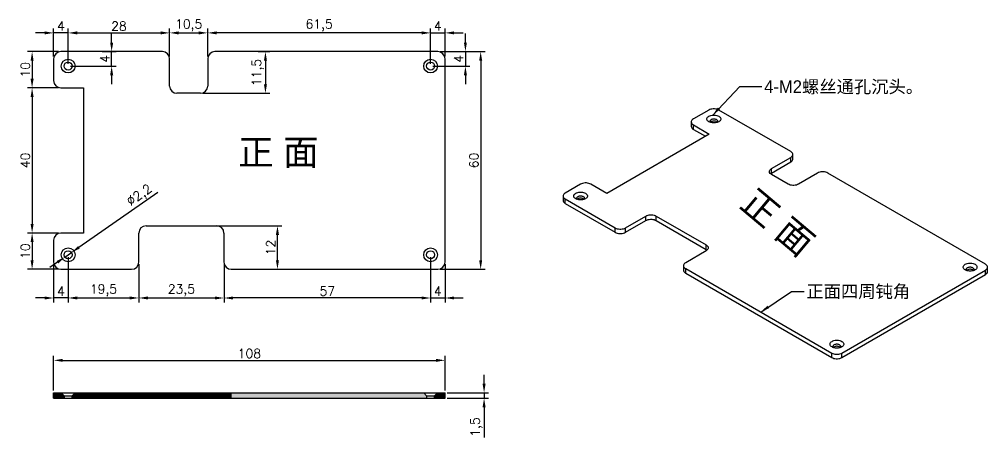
# Model space of a CAD drawing. Header units: millimetres. Extents: x 1426 to 4436, y -331 to 92.
# Drawn here: x 3106.7 to 3373.9, y -32.6 to 82.7 of the extents above; entities that cross this region are included whole.
import ezdxf

# ---------------------------------------------------------------- set-up
doc = ezdxf.new("R2010")
doc.units = ezdxf.units.MM
doc.styles.add('ST', font='PMingLiU.ttf')
doc.styles.get("Standard").update_dxf_attribs({"font": 'txt', "bigfont": 'gbcbig.shx'})
doc.dimstyles.new('ISO-25', dxfattribs={"dimtxt": 2.5, "dimasz": 2.5, "dimexe": 1.25, "dimexo": 0.625, "dimtad": 1, "dimtxsty": 'Standard', "dimcen": 2.5, "dimadec": 0, "dimazin": 0, "dimtfac": 1, "dimtmove": 0, "dimatfit": 3, "dimfxl": 0, "dimarcsym": 0})
pattern_1 = [(45, (3154.5789, 96.94149), (-0.1767767, 0.1767767), []), (45, (3154.75516, 96.94149), (-0.1767767, 0.1767767), [0.25, -0.125])]

# ---------------------------------------------------------------- blocks, each defined once
blk = doc.blocks.new('*D110')
at = {"color": 0, "lineweight": -2}
for p, q in [((3222.81, 73.81), (3235.26, 73.81)), ((3234.01, 71.31), (3234.01, 16.31)), ((3222.81, 13.81), (3235.26, 13.81))]:
    blk.add_line(p, q, dxfattribs=at)
at = {"color": 0}
for points in [[(3233.6, 71.31), (3234.43, 71.31), (3234.01, 73.81)], [(3233.6, 16.31), (3234.43, 16.31), (3234.01, 13.81)]]:
    blk.add_solid(points, dxfattribs=at)
at = {"layer": 'Defpoints', "color": 0}
for p in [(3222.19, 73.81), (3222.19, 13.81), (3234.01, 13.81)]:
    blk.add_point(p, dxfattribs=at)
at = {"color": 0, "insert": (3232.14, 43.81), "char_height": 2.5, "attachment_point": 5, "rotation": 90}
blk.add_mtext('60', dxfattribs=at)
blk = doc.blocks.new('*D111')
at = {"color": 0, "lineweight": -2}
for p, q in [((3116.19, -19.6), (3116.19, -10.02)), ((3224.19, -19.6), (3224.19, -10.02)), ((3118.69, -11.27), (3221.69, -11.27))]:
    blk.add_line(p, q, dxfattribs=at)
at = {"color": 0}
for points in [[(3118.69, -10.85), (3118.69, -11.69), (3116.19, -11.27)], [(3221.69, -10.85), (3221.69, -11.69), (3224.19, -11.27)]]:
    blk.add_solid(points, dxfattribs=at)
at = {"layer": 'Defpoints', "color": 0}
for p in [(3224.19, -11.27), (3116.19, -20.23), (3224.19, -20.23)]:
    blk.add_point(p, dxfattribs=at)
at = {"color": 0, "insert": (3170.19, -9.39), "char_height": 2.5, "attachment_point": 5}
blk.add_mtext('108', dxfattribs=at)
blk = doc.blocks.new('*D112')
at = {"color": 0, "lineweight": -2}
for p, q in [((3234.95, -17.73), (3234.95, -15.23)), ((3224.81, -20.23), (3236.2, -20.23)), ((3234.95, -20.23), (3234.95, -21.73)), ((3224.81, -21.73), (3236.2, -21.73)), ((3234.95, -24.23), (3234.95, -32.56))]:
    blk.add_line(p, q, dxfattribs=at)
at = {"color": 0}
for points in [[(3234.53, -17.73), (3235.37, -17.73), (3234.95, -20.23)], [(3234.53, -24.23), (3235.37, -24.23), (3234.95, -21.73)]]:
    blk.add_solid(points, dxfattribs=at)
at = {"layer": 'Defpoints', "color": 0}
for p in [(3224.19, -20.23), (3224.19, -21.73), (3234.95, -21.73)]:
    blk.add_point(p, dxfattribs=at)
at = {"color": 0, "insert": (3232.87, -29.65), "char_height": 2.5, "attachment_point": 5, "rotation": 90}
blk.add_mtext('1,5', dxfattribs=at)
blk = doc.blocks.new('*D113')
at = {"color": 0, "lineweight": -2}
for p, q in [((3117.56, 23.81), (3108.99, 23.81)), ((3110.24, 21.31), (3110.24, 16.31)), ((3117.56, 13.81), (3108.99, 13.81))]:
    blk.add_line(p, q, dxfattribs=at)
at = {"color": 0}
for points in [[(3109.83, 21.31), (3110.66, 21.31), (3110.24, 23.81)], [(3109.83, 16.31), (3110.66, 16.31), (3110.24, 13.81)]]:
    blk.add_solid(points, dxfattribs=at)
at = {"layer": 'Defpoints', "color": 0}
for p in [(3118.19, 23.81), (3110.24, 13.81), (3118.19, 13.81)]:
    blk.add_point(p, dxfattribs=at)
at = {"color": 0, "insert": (3108.37, 18.81), "char_height": 2.5, "attachment_point": 5, "rotation": 90}
blk.add_mtext('10', dxfattribs=at)
blk = doc.blocks.new('*D114')
at = {"color": 0, "lineweight": -2}
for p, q in [((3117.56, 63.81), (3108.99, 63.81)), ((3110.24, 61.31), (3110.24, 26.31)), ((3117.56, 23.81), (3108.99, 23.81))]:
    blk.add_line(p, q, dxfattribs=at)
at = {"color": 0}
for points in [[(3109.83, 61.31), (3110.66, 61.31), (3110.24, 63.81)], [(3109.83, 26.31), (3110.66, 26.31), (3110.24, 23.81)]]:
    blk.add_solid(points, dxfattribs=at)
at = {"layer": 'Defpoints', "color": 0}
for p in [(3118.19, 63.81), (3110.24, 23.81), (3118.19, 23.81)]:
    blk.add_point(p, dxfattribs=at)
at = {"color": 0, "insert": (3108.37, 43.81), "char_height": 2.5, "attachment_point": 5, "rotation": 90}
blk.add_mtext('40', dxfattribs=at)
blk = doc.blocks.new('*D115')
at = {"color": 0, "lineweight": -2}
for p, q in [((3117.56, 73.81), (3108.99, 73.81)), ((3110.24, 71.31), (3110.24, 66.31)), ((3117.56, 63.81), (3108.99, 63.81))]:
    blk.add_line(p, q, dxfattribs=at)
at = {"color": 0}
for points in [[(3109.83, 71.31), (3110.66, 71.31), (3110.24, 73.81)], [(3109.83, 66.31), (3110.66, 66.31), (3110.24, 63.81)]]:
    blk.add_solid(points, dxfattribs=at)
at = {"layer": 'Defpoints', "color": 0}
for p in [(3118.19, 73.81), (3110.24, 63.81), (3118.19, 63.81)]:
    blk.add_point(p, dxfattribs=at)
at = {"color": 0, "insert": (3108.37, 68.81), "char_height": 2.5, "attachment_point": 5, "rotation": 90}
blk.add_mtext('10', dxfattribs=at)
blk = doc.blocks.new('*D116')
at = {"color": 0, "lineweight": -2}
for p, q in [((3132.19, 76.31), (3132.19, 78.81)), ((3129.59, 73.81), (3133.44, 73.81)), ((3132.19, 69.81), (3132.19, 73.81)), ((3120.81, 69.81), (3133.44, 69.81)), ((3132.19, 67.31), (3132.19, 64.81))]:
    blk.add_line(p, q, dxfattribs=at)
at = {"color": 0}
for points in [[(3131.77, 76.31), (3132.61, 76.31), (3132.19, 73.81)], [(3131.77, 67.31), (3132.61, 67.31), (3132.19, 69.81)]]:
    blk.add_solid(points, dxfattribs=at)
at = {"layer": 'Defpoints', "color": 0}
for p in [(3128.96, 73.81), (3132.19, 73.81), (3120.19, 69.81)]:
    blk.add_point(p, dxfattribs=at)
at = {"color": 0, "insert": (3130.31, 71.81), "char_height": 2.5, "attachment_point": 5, "rotation": 90}
blk.add_mtext('4', dxfattribs=at)
blk = doc.blocks.new('*D117')
at = {"color": 0, "lineweight": -2}
for p, q in [((3229.8, 76.31), (3229.8, 78.81)), ((3222.81, 73.81), (3231.05, 73.81)), ((3229.8, 73.81), (3229.8, 69.81)), ((3220.81, 69.81), (3231.05, 69.81)), ((3229.8, 67.31), (3229.8, 64.81))]:
    blk.add_line(p, q, dxfattribs=at)
at = {"color": 0}
for points in [[(3229.38, 76.31), (3230.22, 76.31), (3229.8, 73.81)], [(3229.38, 67.31), (3230.22, 67.31), (3229.8, 69.81)]]:
    blk.add_solid(points, dxfattribs=at)
at = {"layer": 'Defpoints', "color": 0}
for p in [(3222.19, 73.81), (3220.19, 69.81), (3229.8, 69.81)]:
    blk.add_point(p, dxfattribs=at)
at = {"color": 0, "insert": (3227.92, 71.81), "char_height": 2.5, "attachment_point": 5, "rotation": 90}
blk.add_mtext('4', dxfattribs=at)
blk = doc.blocks.new('*D118')
at = {"color": 0, "lineweight": -2}
for p, q in [((3120.19, 17.19), (3120.19, 4.66)), ((3116.19, 15.19), (3116.19, 4.66)), ((3113.69, 5.91), (3111.19, 5.91)), ((3120.19, 5.91), (3116.19, 5.91)), ((3122.69, 5.91), (3125.19, 5.91))]:
    blk.add_line(p, q, dxfattribs=at)
at = {"color": 0}
for points in [[(3113.69, 6.33), (3113.69, 5.5), (3116.19, 5.91)], [(3122.69, 6.33), (3122.69, 5.5), (3120.19, 5.91)]]:
    blk.add_solid(points, dxfattribs=at)
at = {"layer": 'Defpoints', "color": 0}
for p in [(3120.19, 17.81), (3116.19, 15.81), (3116.19, 5.91)]:
    blk.add_point(p, dxfattribs=at)
at = {"color": 0, "insert": (3118.19, 7.79), "char_height": 2.5, "attachment_point": 5}
blk.add_mtext('4', dxfattribs=at)
blk = doc.blocks.new('*D119')
at = {"color": 0, "lineweight": -2}
for p, q in [((3120.19, 17.19), (3120.19, 4.66)), ((3139.69, 15.19), (3139.69, 4.66)), ((3122.69, 5.91), (3137.19, 5.91))]:
    blk.add_line(p, q, dxfattribs=at)
at = {"color": 0}
for points in [[(3122.69, 6.33), (3122.69, 5.5), (3120.19, 5.91)], [(3137.19, 6.33), (3137.19, 5.5), (3139.69, 5.91)]]:
    blk.add_solid(points, dxfattribs=at)
at = {"layer": 'Defpoints', "color": 0}
for p in [(3120.19, 17.81), (3139.69, 15.81), (3139.69, 5.91)]:
    blk.add_point(p, dxfattribs=at)
at = {"color": 0, "insert": (3129.94, 8), "char_height": 2.5, "attachment_point": 5}
blk.add_mtext('19,5', dxfattribs=at)
blk = doc.blocks.new('*D120')
at = {"color": 0, "lineweight": -2}
for p, q in [((3139.69, 15.19), (3139.69, 4.66)), ((3163.19, 15.19), (3163.19, 4.66)), ((3142.19, 5.91), (3160.69, 5.91))]:
    blk.add_line(p, q, dxfattribs=at)
at = {"color": 0}
for points in [[(3142.19, 6.33), (3142.19, 5.5), (3139.69, 5.91)], [(3160.69, 6.33), (3160.69, 5.5), (3163.19, 5.91)]]:
    blk.add_solid(points, dxfattribs=at)
at = {"layer": 'Defpoints', "color": 0}
for p in [(3139.69, 15.81), (3163.19, 15.81), (3163.19, 5.91)]:
    blk.add_point(p, dxfattribs=at)
at = {"color": 0, "insert": (3151.44, 8), "char_height": 2.5, "attachment_point": 5}
blk.add_mtext('23,5', dxfattribs=at)
blk = doc.blocks.new('*D121')
at = {"color": 0, "lineweight": -2}
for p, q in [((3220.19, 17.19), (3220.19, 4.66)), ((3163.19, 15.19), (3163.19, 4.66)), ((3217.69, 5.91), (3165.69, 5.91))]:
    blk.add_line(p, q, dxfattribs=at)
at = {"color": 0}
for points in [[(3165.69, 6.33), (3165.69, 5.5), (3163.19, 5.91)], [(3217.69, 6.33), (3217.69, 5.5), (3220.19, 5.91)]]:
    blk.add_solid(points, dxfattribs=at)
at = {"layer": 'Defpoints', "color": 0}
for p in [(3220.19, 17.81), (3163.19, 15.81), (3163.19, 5.91)]:
    blk.add_point(p, dxfattribs=at)
at = {"color": 0, "insert": (3191.69, 7.79), "char_height": 2.5, "attachment_point": 5}
blk.add_mtext('57', dxfattribs=at)
blk = doc.blocks.new('*D122')
at = {"color": 0, "lineweight": -2}
for p, q in [((3220.19, 17.19), (3220.19, 4.66)), ((3224.19, 15.19), (3224.19, 4.66)), ((3217.69, 5.91), (3215.19, 5.91)), ((3220.19, 5.91), (3224.19, 5.91)), ((3226.69, 5.91), (3229.19, 5.91))]:
    blk.add_line(p, q, dxfattribs=at)
at = {"color": 0}
for points in [[(3217.69, 6.33), (3217.69, 5.5), (3220.19, 5.91)], [(3226.69, 6.33), (3226.69, 5.5), (3224.19, 5.91)]]:
    blk.add_solid(points, dxfattribs=at)
at = {"layer": 'Defpoints', "color": 0}
for p in [(3220.19, 17.81), (3224.19, 15.81), (3224.19, 5.91)]:
    blk.add_point(p, dxfattribs=at)
at = {"color": 0, "insert": (3222.19, 7.79), "char_height": 2.5, "attachment_point": 5}
blk.add_mtext('4', dxfattribs=at)
blk = doc.blocks.new('*D123')
at = {"color": 0, "lineweight": -2}
for p, q in [((3158.96, 25.81), (3179.19, 25.81)), ((3177.94, 16.31), (3177.94, 23.31)), ((3173.66, 13.81), (3179.19, 13.81))]:
    blk.add_line(p, q, dxfattribs=at)
at = {"color": 0}
for points in [[(3177.52, 23.31), (3178.36, 23.31), (3177.94, 25.81)], [(3177.52, 16.31), (3178.36, 16.31), (3177.94, 13.81)]]:
    blk.add_solid(points, dxfattribs=at)
at = {"layer": 'Defpoints', "color": 0}
for p in [(3158.34, 25.81), (3177.94, 25.81), (3173.04, 13.81)]:
    blk.add_point(p, dxfattribs=at)
at = {"color": 0, "insert": (3176.07, 19.81), "char_height": 2.5, "attachment_point": 5, "rotation": 90}
blk.add_mtext('12', dxfattribs=at)
blk = doc.blocks.new('*D124')
at = {"color": 0, "lineweight": -2}
for p, q in [((3116.19, 72.44), (3116.19, 80.21)), ((3120.19, 70.44), (3120.19, 80.21)), ((3113.69, 78.96), (3111.19, 78.96)), ((3120.19, 78.96), (3116.19, 78.96)), ((3122.69, 78.96), (3125.19, 78.96))]:
    blk.add_line(p, q, dxfattribs=at)
at = {"color": 0}
for points in [[(3113.69, 79.38), (3113.69, 78.54), (3116.19, 78.96)], [(3122.69, 79.38), (3122.69, 78.54), (3120.19, 78.96)]]:
    blk.add_solid(points, dxfattribs=at)
at = {"layer": 'Defpoints', "color": 0}
for p in [(3116.19, 78.96), (3116.19, 71.81), (3120.19, 69.81)]:
    blk.add_point(p, dxfattribs=at)
at = {"color": 0, "insert": (3118.19, 80.83), "char_height": 2.5, "attachment_point": 5}
blk.add_mtext('4', dxfattribs=at)
blk = doc.blocks.new('*D125')
at = {"color": 0, "lineweight": -2}
for p, q in [((3120.19, 70.44), (3120.19, 80.21)), ((3148.19, 72.44), (3148.19, 80.21)), ((3122.69, 78.96), (3145.69, 78.96))]:
    blk.add_line(p, q, dxfattribs=at)
at = {"color": 0}
for points in [[(3122.69, 79.38), (3122.69, 78.54), (3120.19, 78.96)], [(3145.69, 79.38), (3145.69, 78.54), (3148.19, 78.96)]]:
    blk.add_solid(points, dxfattribs=at)
at = {"layer": 'Defpoints', "color": 0}
for p in [(3148.19, 78.96), (3120.19, 69.81), (3148.19, 71.81)]:
    blk.add_point(p, dxfattribs=at)
at = {"color": 0, "insert": (3134.19, 80.83), "char_height": 2.5, "attachment_point": 5}
blk.add_mtext('28', dxfattribs=at)
blk = doc.blocks.new('*D126')
at = {"color": 0, "lineweight": -2}
for p, q in [((3148.19, 72.44), (3148.19, 80.21)), ((3158.69, 72.44), (3158.69, 80.21)), ((3150.69, 78.96), (3156.19, 78.96))]:
    blk.add_line(p, q, dxfattribs=at)
at = {"color": 0}
for points in [[(3150.69, 79.38), (3150.69, 78.54), (3148.19, 78.96)], [(3156.19, 79.38), (3156.19, 78.54), (3158.69, 78.96)]]:
    blk.add_solid(points, dxfattribs=at)
at = {"layer": 'Defpoints', "color": 0}
for p in [(3158.69, 78.96), (3148.19, 71.81), (3158.69, 71.81)]:
    blk.add_point(p, dxfattribs=at)
at = {"color": 0, "insert": (3153.44, 81.04), "char_height": 2.5, "attachment_point": 5}
blk.add_mtext('10,5', dxfattribs=at)
blk = doc.blocks.new('*D127')
at = {"color": 0, "lineweight": -2}
for p, q in [((3158.69, 72.44), (3158.69, 80.21)), ((3220.19, 70.44), (3220.19, 80.21)), ((3217.69, 78.96), (3161.19, 78.96))]:
    blk.add_line(p, q, dxfattribs=at)
at = {"color": 0}
for points in [[(3161.19, 79.38), (3161.19, 78.54), (3158.69, 78.96)], [(3217.69, 79.38), (3217.69, 78.54), (3220.19, 78.96)]]:
    blk.add_solid(points, dxfattribs=at)
at = {"layer": 'Defpoints', "color": 0}
for p in [(3158.69, 78.96), (3158.69, 71.81), (3220.19, 69.81)]:
    blk.add_point(p, dxfattribs=at)
at = {"color": 0, "insert": (3189.44, 81.04), "char_height": 2.5, "attachment_point": 5}
blk.add_mtext('61,5', dxfattribs=at)
blk = doc.blocks.new('*D128')
at = {"color": 0, "lineweight": -2}
for p, q in [((3220.19, 70.44), (3220.19, 80.21)), ((3224.19, 72.44), (3224.19, 80.21)), ((3217.69, 78.96), (3215.19, 78.96)), ((3220.19, 78.96), (3224.19, 78.96)), ((3226.69, 78.96), (3229.19, 78.96))]:
    blk.add_line(p, q, dxfattribs=at)
at = {"color": 0}
for points in [[(3217.69, 79.38), (3217.69, 78.54), (3220.19, 78.96)], [(3226.69, 79.38), (3226.69, 78.54), (3224.19, 78.96)]]:
    blk.add_solid(points, dxfattribs=at)
at = {"layer": 'Defpoints', "color": 0}
for p in [(3224.19, 78.96), (3220.19, 69.81), (3224.19, 71.81)]:
    blk.add_point(p, dxfattribs=at)
at = {"color": 0, "insert": (3222.19, 80.83), "char_height": 2.5, "attachment_point": 5}
blk.add_mtext('4', dxfattribs=at)
blk = doc.blocks.new('*D129')
at = {"color": 0, "lineweight": -2}
for p, q in [((3172.64, 73.81), (3175.87, 73.81)), ((3174.62, 71.31), (3174.62, 64.81)), ((3157.31, 62.31), (3175.87, 62.31))]:
    blk.add_line(p, q, dxfattribs=at)
at = {"color": 0}
for points in [[(3174.21, 71.31), (3175.04, 71.31), (3174.62, 73.81)], [(3174.21, 64.81), (3175.04, 64.81), (3174.62, 62.31)]]:
    blk.add_solid(points, dxfattribs=at)
at = {"layer": 'Defpoints', "color": 0}
for p in [(3172.02, 73.81), (3156.69, 62.31), (3174.62, 62.31)]:
    blk.add_point(p, dxfattribs=at)
at = {"color": 0, "insert": (3172.54, 68.06), "char_height": 2.5, "attachment_point": 5, "rotation": 90}
blk.add_mtext('11,5', dxfattribs=at)
blk = doc.blocks.new('*D130')
at = {"color": 0, "lineweight": -2}
for p, q in [((3144.93, 34.96), (3123.15, 19.86)), ((3119.28, 17.18), (3121.09, 18.44)), ((3117.23, 15.76), (3115.17, 14.33))]:
    blk.add_line(p, q, dxfattribs=at)
at = {"color": 0}
for points in [[(3122.91, 20.2), (3123.38, 19.52), (3121.09, 18.44)], [(3116.99, 16.1), (3117.47, 15.42), (3119.28, 17.18)]]:
    blk.add_solid(points, dxfattribs=at)
at = {"layer": 'Defpoints', "color": 0}
for p in [(3119.28, 17.18), (3121.09, 18.44)]:
    blk.add_point(p, dxfattribs=at)
at = {"color": 0, "insert": (3139.97, 34.07), "char_height": 2.5, "attachment_point": 5, "rotation": 34.7393}
blk.add_mtext('∅2,2', dxfattribs=at)

msp = doc.modelspace()

# ---------------------------------------------------------------- hatches: boundary and pattern name
h = msp.add_hatch()
h.set_pattern_fill('JIS_STN_1E', color=2, scale=0.25, style=0)
h.set_pattern_definition(pattern_1)
h.paths.add_polyline_path([(3118.18769, -20.22954), (3116.18769, -20.22954), (3116.18769, -21.72954), (3118.18769, -21.72954)])
h.paths.add_polyline_path([(3119.08769, -21.02954), (3118.28769, -20.22954), (3118.18769, -20.22954), (3118.18769, -21.72954), (3119.08769, -21.72954)])
h.paths.add_polyline_path([(3124.38769, -20.22954), (3122.08769, -20.22954), (3121.28769, -21.02954), (3121.28769, -21.72954), (3124.38769, -21.72954)])
h = msp.add_hatch()
h.set_pattern_fill('JIS_STN_1E', color=2, scale=0.25, style=0)
h.set_pattern_definition(pattern_1)
h.paths.add_polyline_path([(3137.68769, -20.22954), (3124.38769, -20.22954), (3124.38769, -21.72954), (3137.68769, -21.72954)])
h = msp.add_hatch()
h.set_pattern_fill('JIS_STN_1E', color=2, scale=0.25, style=0)
h.set_pattern_definition(pattern_1)
h.paths.add_polyline_path([(3139.68769, -20.22954), (3137.68769, -20.22954), (3137.68769, -21.72954), (3139.68769, -21.72954)])
h.paths.add_polyline_path([(3141.68769, -20.22954), (3139.68769, -20.22954), (3139.68769, -21.72954), (3141.68769, -21.72954)])
h.paths.add_polyline_path([(3146.18769, -20.22954), (3141.68769, -20.22954), (3141.68769, -21.72954), (3146.18769, -21.72954)])
h.paths.add_polyline_path([(3148.18769, -20.22954), (3146.18769, -20.22954), (3146.18769, -21.72954), (3148.18769, -21.72954)])
h.paths.add_polyline_path([(3150.18769, -20.22954), (3148.18769, -20.22954), (3148.18769, -21.72954), (3150.18769, -21.72954)])
h.paths.add_polyline_path([(3156.68769, -20.22954), (3150.18769, -20.22954), (3150.18769, -21.72954), (3156.68769, -21.72954)])
h.paths.add_polyline_path([(3158.68769, -20.22954), (3156.68769, -20.22954), (3156.68769, -21.72954), (3158.68769, -21.72954)])
h.paths.add_polyline_path([(3160.68769, -20.22954), (3158.68769, -20.22954), (3158.68769, -21.72954), (3160.68769, -21.72954)])
h.paths.add_polyline_path([(3161.18769, -20.22954), (3160.68769, -20.22954), (3160.68769, -21.72954), (3161.18769, -21.72954)])
h.paths.add_polyline_path([(3163.18769, -20.22954), (3161.18769, -20.22954), (3161.18769, -21.72954), (3163.18769, -21.72954)])
h.paths.add_polyline_path([(3165.18769, -20.22954), (3163.18769, -20.22954), (3163.18769, -21.72954), (3165.18769, -21.72954)])
h = msp.add_hatch()
h.set_pattern_fill('JIS_STN_1E', color=2, scale=0.25, style=0)
h.set_pattern_definition(pattern_1)
h.paths.add_polyline_path([(3218.28769, -20.22954), (3165.18769, -20.22954), (3165.18769, -21.72954), (3219.08769, -21.72954), (3219.08769, -21.02954)])
h = msp.add_hatch()
h.set_pattern_fill('JIS_STN_1E', color=2, scale=0.25, style=0)
h.set_pattern_definition(pattern_1)
h.paths.add_polyline_path([(3224.18769, -20.22954), (3222.18769, -20.22954), (3222.18769, -21.72954), (3224.18769, -21.72954)])
h.paths.add_polyline_path([(3222.18769, -20.22954), (3222.08769, -20.22954), (3221.28769, -21.02954), (3221.28769, -21.72954), (3222.18769, -21.72954)])

# ---------------------------------------------------------------- linework, layer by layer
for p, q in [((3146.18769, 73.81059), (3118.18769, 73.81059)), ((3222.18769, 73.81059), (3160.68769, 73.81059)), ((3116.18769, 71.81059), (3116.18769, 65.81059)), ((3148.18769, 64.31059), (3148.18769, 71.81059)), ((3158.68769, 71.81059), (3158.68769, 64.31059)), ((3224.18769, 15.81059), (3224.18769, 71.81059)), ((3118.18769, 63.81059), (3124.38769, 63.81059)), ((3124.38769, 63.81059), (3124.38769, 23.81059)), ((3156.68769, 62.31059), (3150.18769, 62.31059)), ((3296.93595, 57.68707), (3292.69331, 55.23761)), ((3319.56337, 46.25623), (3299.76438, 57.68707)), ((3292.10753, 54.42112), (3292.10753, 53.19637)), ((3292.69331, 53.60463), (3297.07738, 51.07351)), ((3292.69331, 52.37988), (3292.69331, 53.60463)), ((3297.07738, 51.07351), (3268.7931, 34.74374)), ((3292.69331, 52.37988), (3296.0167, 50.46114)), ((3320.14916, 44.21499), (3320.14916, 45.43974)), ((3314.26007, 41.56142), (3319.56337, 44.62325)), ((3314.26007, 40.33667), (3319.56337, 43.3985)), ((3319.56337, 43.3985), (3319.56337, 44.62325)), ((3314.26007, 40.33667), (3314.26007, 41.56142)), ((3326.98799, 40.33669), (3321.68469, 37.27486)), ((3373.30349, 15.22966), (3329.81642, 40.33669)), ((3318.85626, 37.27486), (3314.26007, 39.92844)), ((3261.58062, 37.27486), (3257.33797, 34.82539)), ((3268.7931, 34.74374), (3264.40904, 37.27486)), ((3256.75219, 34.0089), (3256.75219, 32.78415)), ((3257.33797, 33.19241), (3271.12656, 25.23165)), ((3257.33797, 31.96766), (3257.33797, 33.19241)), ((3257.33797, 31.96766), (3271.12656, 24.0069)), ((3273.95498, 25.23165), (3279.61184, 28.4976)), ((3273.95498, 24.0069), (3279.61184, 27.27285)), ((3279.61184, 27.27285), (3279.61184, 28.4976)), ((3282.44027, 28.4976), (3296.22885, 20.53684)), ((3282.44027, 27.27285), (3282.44027, 28.4976)), ((3282.44027, 27.27285), (3296.22885, 19.31209)), ((3141.68769, 25.81059), (3161.18769, 25.81059)), ((3271.12656, 24.0069), (3271.12656, 25.23165)), ((3273.95498, 24.0069), (3273.95498, 25.23165)), ((3116.18769, 21.81059), (3116.18769, 15.81059)), ((3124.38769, 23.81059), (3118.18769, 23.81059)), ((3139.68769, 15.81059), (3139.68769, 23.81059)), ((3163.18769, 23.81059), (3163.18769, 15.81059)), ((3296.22885, 18.90386), (3290.57199, 15.6379)), ((3296.22885, 19.31209), (3296.22885, 20.53684)), ((3118.18769, 13.81059), (3137.68769, 13.81059)), ((3165.18769, 13.81059), (3222.18769, 13.81059)), ((3289.98621, 14.82142), (3289.98621, 13.59666)), ((3290.57199, 14.00493), (3330.87708, -9.265)), ((3290.57199, 12.78018), (3290.57199, 14.00493)), ((3333.70551, -9.265), (3373.30349, 13.59668)), ((3373.30349, 12.37193), (3373.30349, 13.59668)), ((3373.88927, 13.18842), (3373.88927, 14.41317)), ((3290.57199, 12.78018), (3330.87708, -10.48975)), ((3333.70551, -10.48975), (3373.30349, 12.37193)), ((3330.87708, -10.48975), (3330.87708, -9.265)), ((3333.70551, -10.48975), (3333.70551, -9.265)), ((3116.18769, -21.72954), (3116.18769, -20.22954)), ((3116.18769, -20.22954), (3163.18769, -20.22954)), ((3118.18769, -21.72954), (3118.18769, -20.22954)), ((3118.28769, -20.22954), (3119.08769, -21.02954)), ((3119.08769, -21.02954), (3121.28769, -21.02954)), ((3119.08769, -21.02954), (3119.08769, -21.72954)), ((3121.28769, -21.02954), (3122.08769, -20.22954)), ((3121.28769, -21.72954), (3121.28769, -21.02954)), ((3124.38769, -21.72954), (3124.38769, -20.22954)), ((3137.68769, -21.72954), (3137.68769, -20.22954)), ((3139.68769, -21.72954), (3139.68769, -20.22954)), ((3141.68769, -21.72954), (3141.68769, -20.22954)), ((3146.18769, -21.72954), (3146.18769, -20.22954)), ((3148.18769, -21.72954), (3148.18769, -20.22954)), ((3150.18769, -21.72954), (3150.18769, -20.22954)), ((3156.68769, -21.72954), (3156.68769, -20.22954)), ((3158.68769, -21.72954), (3158.68769, -20.22954)), ((3160.68769, -21.72954), (3160.68769, -20.22954)), ((3161.18769, -21.72954), (3161.18769, -20.22954)), ((3163.18769, -21.72954), (3163.18769, -20.22954)), ((3163.18769, -20.22954), (3224.18769, -20.22954)), ((3165.18769, -21.72954), (3165.18769, -20.22954)), ((3218.28769, -20.22954), (3219.08769, -21.02954)), ((3219.08769, -21.02954), (3221.28769, -21.02954)), ((3219.08769, -21.02954), (3219.08769, -21.72954)), ((3221.28769, -21.02954), (3222.08769, -20.22954)), ((3221.28769, -21.72954), (3221.28769, -21.02954)), ((3222.18769, -21.72954), (3222.18769, -20.22954)), ((3224.18769, -21.72954), (3224.18769, -20.22954)), ((3116.18769, -21.72954), (3163.18769, -21.72954)), ((3163.18769, -21.72954), (3224.18769, -21.72954))]:
    msp.add_line(p, q)
for points in [[(3299.76438, 57.68707, 0), (3299.49732, 57.81645, 0), (3299.1954, 57.91709, 0), (3298.86781, 57.98593, 0), (3298.52448, 58.02088, 0), (3298.17586, 58.02088, 0), (3297.83253, 57.98593, 0), (3297.50493, 57.91709, 0), (3297.20302, 57.81645, 0), (3296.93595, 57.68707, 0)], [(3297.00667, 56.01327, 0), (3297.26037, 56.13618, 0), (3297.54719, 56.23179, 0), (3297.85841, 56.29718, 0), (3298.18457, 56.33039, 0), (3298.51576, 56.33039, 0), (3298.84192, 56.29718, 0), (3299.15314, 56.23179, 0), (3299.43996, 56.13618, 0), (3299.69367, 56.01327, 0), (3299.90656, 55.86679, 0), (3300.07215, 55.7012, 0), (3300.18543, 55.52152, 0), (3300.24294, 55.33321, 0), (3300.24294, 55.142, 0), (3300.18543, 54.95369, 0), (3300.07215, 54.77401, 0), (3299.90656, 54.60842, 0), (3299.69369, 54.46195, 0)], [(3292.69331, 55.23761, 0), (3292.46922, 55.08342, 0), (3292.29491, 54.90911, 0), (3292.17568, 54.71997, 0), (3292.11514, 54.52176, 0), (3292.10753, 54.42112, 0)], [(3292.10753, 54.42112, 0), (3292.13791, 54.22061, 0), (3292.22814, 54.02619, 0), (3292.37548, 53.84377, 0), (3292.57544, 53.6789, 0), (3292.69331, 53.60463, 0)], [(3297.00665, 54.46195, 0), (3296.79376, 54.60843, 0), (3296.62817, 54.77403, 0), (3296.5149, 54.95371, 0), (3296.4574, 55.14202, 0), (3296.4574, 55.33323, 0), (3296.51492, 55.52154, 0), (3296.62819, 55.70121, 0), (3296.79379, 55.86681, 0), (3297.00667, 56.01327, 0)], [(3299.69369, 54.46195, 0), (3299.43999, 54.33904, 0), (3299.15317, 54.24344, 0), (3298.84195, 54.17803, 0), (3298.51579, 54.14483, 0), (3298.1846, 54.14483, 0), (3297.85844, 54.17803, 0), (3297.54722, 54.24342, 0), (3297.2604, 54.33903, 0), (3297.00668, 54.46193, 0), (3297.00665, 54.46195, 0)], [(3297.57235, 55.03348, 0), (3297.4491, 54.94867, 0), (3297.35323, 54.8528, 0), (3297.28765, 54.74878, 0), (3297.25435, 54.63976, 0), (3297.25017, 54.58441, 0)], [(3297.25017, 54.58441, 0), (3297.26688, 54.47413, 0), (3297.31651, 54.3672, 0), (3297.36783, 54.29863, 0)], [(3299.3325, 54.29864, 0), (3299.23162, 54.39278, 0), (3299.10396, 54.47538, 0), (3298.95339, 54.54393, 0), (3298.7845, 54.59633, 0), (3298.60241, 54.63101, 0), (3298.41265, 54.64691, 0), (3298.221, 54.64354, 0), (3298.03327, 54.62101, 0), (3297.85517, 54.58, 0), (3297.69211, 54.52176, 0), (3297.54904, 54.44805, 0), (3297.43032, 54.36113, 0), (3297.36783, 54.29863, 0)], [(3299.45017, 54.58441, 0), (3299.43346, 54.69469, 0), (3299.38383, 54.80162, 0), (3299.3028, 54.90195, 0), (3299.19282, 54.99263, 0), (3299.05723, 55.07091, 0), (3298.90017, 55.1344, 0), (3298.72639, 55.18119, 0), (3298.54118, 55.20984, 0), (3298.35017, 55.21949, 0), (3298.15915, 55.20984, 0), (3297.97395, 55.18119, 0), (3297.80017, 55.1344, 0), (3297.6431, 55.07091, 0), (3297.57235, 55.03348, 0)], [(3299.33251, 54.29863, 0), (3299.40354, 54.40146, 0), (3299.44256, 54.50984, 0), (3299.45017, 54.58441, 0)], [(3292.10753, 53.19637, 0), (3292.13791, 52.99586, 0), (3292.22814, 52.80144, 0), (3292.37548, 52.61902, 0), (3292.57544, 52.45415, 0), (3292.69331, 52.37988, 0)], [(3320.14916, 45.43974, 0), (3320.11877, 45.64025, 0), (3320.02854, 45.83467, 0), (3319.88121, 46.01709, 0), (3319.68125, 46.18196, 0), (3319.56337, 46.25623, 0)], [(3319.56337, 44.62325, 0), (3319.78746, 44.77744, 0), (3319.96177, 44.95175, 0), (3320.08101, 45.14089, 0), (3320.14155, 45.3391, 0), (3320.14916, 45.43974, 0)], [(3319.56337, 43.3985, 0), (3319.78746, 43.55269, 0), (3319.96177, 43.727, 0), (3320.08101, 43.91614, 0), (3320.14155, 44.11435, 0), (3320.14916, 44.21499, 0)], [(3313.67428, 40.74493, 0), (3313.70467, 40.94544, 0), (3313.7949, 41.13986, 0), (3313.94223, 41.32228, 0), (3314.1422, 41.48715, 0), (3314.26007, 41.56142, 0)], [(3314.26007, 39.92844, 0), (3314.03598, 40.08263, 0), (3313.86167, 40.25694, 0), (3313.74243, 40.44608, 0), (3313.68189, 40.64429, 0), (3313.67428, 40.74493, 0)], [(3313.97871, 40.13256, 0), (3314.18866, 40.29324, 0), (3314.26007, 40.33667, 0)], [(3329.81642, 40.33669, 0), (3329.54936, 40.46607, 0), (3329.24744, 40.5667, 0), (3328.91984, 40.63554, 0), (3328.57652, 40.67049, 0), (3328.22789, 40.67049, 0), (3327.88457, 40.63554, 0), (3327.55697, 40.5667, 0), (3327.25505, 40.46607, 0), (3326.98799, 40.33669, 0)], [(3264.40904, 37.27486, 0), (3264.14198, 37.40423, 0), (3263.84007, 37.50487, 0), (3263.51247, 37.57371, 0), (3263.16914, 37.60866, 0), (3262.82052, 37.60866, 0), (3262.47719, 37.57371, 0), (3262.14959, 37.50487, 0), (3261.84768, 37.40423, 0), (3261.58062, 37.27486, 0)], [(3257.33797, 34.82539, 0), (3257.11388, 34.6712, 0), (3256.93957, 34.49689, 0), (3256.82034, 34.30776, 0), (3256.7598, 34.10954, 0), (3256.75219, 34.0089, 0)], [(3260.23709, 33.23325, 0), (3260.02421, 33.37973, 0), (3259.85862, 33.54532, 0), (3259.74535, 33.725, 0), (3259.68784, 33.91331, 0), (3259.68785, 34.10452, 0), (3259.74536, 34.29283, 0), (3259.85864, 34.47251, 0), (3260.02424, 34.6381, 0), (3260.23711, 34.78456, 0)], [(3260.23711, 34.78456, 0), (3260.49082, 34.90747, 0), (3260.77764, 35.00308, 0), (3261.08886, 35.06848, 0), (3261.41502, 35.10168, 0), (3261.74621, 35.10168, 0), (3262.07237, 35.06848, 0), (3262.38359, 35.00308, 0), (3262.67041, 34.90747, 0), (3262.92412, 34.78456, 0), (3263.137, 34.63809, 0), (3263.3026, 34.47249, 0), (3263.41587, 34.29281, 0), (3263.47339, 34.10451, 0), (3263.47339, 33.91329, 0), (3263.41587, 33.72499, 0), (3263.3026, 33.54531, 0), (3263.137, 33.37971, 0), (3262.92414, 33.23325, 0)], [(3321.68469, 37.27486, 0), (3321.41763, 37.14548, 0), (3321.11571, 37.04484, 0), (3320.78812, 36.976, 0), (3320.44479, 36.94105, 0), (3320.09617, 36.94105, 0), (3319.75284, 36.976, 0), (3319.42524, 37.04484, 0), (3319.12333, 37.14548, 0), (3318.85626, 37.27486, 0)], [(3256.75219, 34.0089, 0), (3256.78257, 33.80839, 0), (3256.8728, 33.61397, 0), (3257.02014, 33.43156, 0), (3257.2201, 33.26668, 0), (3257.33797, 33.19241, 0)], [(3256.75219, 32.78415, 0), (3256.78257, 32.58364, 0), (3256.8728, 32.38922, 0), (3257.02014, 32.20681, 0), (3257.2201, 32.04193, 0), (3257.33797, 31.96766, 0)], [(3262.92414, 33.23325, 0), (3262.67043, 33.11034, 0), (3262.38361, 33.01473, 0), (3262.0724, 32.94933, 0), (3261.74624, 32.91612, 0), (3261.41505, 32.91612, 0), (3261.08889, 32.94932, 0), (3260.77767, 33.01472, 0), (3260.49084, 33.11032, 0), (3260.23713, 33.23323, 0), (3260.23709, 33.23325, 0)], [(3260.8028, 33.80477, 0), (3260.67955, 33.71997, 0), (3260.58368, 33.6241, 0), (3260.5181, 33.52007, 0), (3260.4848, 33.41105, 0), (3260.48062, 33.3557, 0)], [(3260.48062, 33.3557, 0), (3260.49733, 33.24542, 0), (3260.54695, 33.13849, 0), (3260.59827, 33.06992, 0)], [(3262.56295, 33.06993, 0), (3262.46207, 33.16408, 0), (3262.33441, 33.24667, 0), (3262.18384, 33.31522, 0), (3262.01495, 33.36763, 0), (3261.83286, 33.40231, 0), (3261.6431, 33.4182, 0), (3261.45145, 33.41484, 0), (3261.26372, 33.3923, 0), (3261.08562, 33.35129, 0), (3260.92256, 33.29305, 0), (3260.77949, 33.21935, 0), (3260.66077, 33.13242, 0), (3260.59827, 33.06992, 0)], [(3262.68062, 33.3557, 0), (3262.6639, 33.46598, 0), (3262.61428, 33.57291, 0), (3262.53324, 33.67324, 0), (3262.42326, 33.76392, 0), (3262.28768, 33.8422, 0), (3262.13062, 33.90569, 0), (3261.95684, 33.95248, 0), (3261.77163, 33.98113, 0), (3261.58062, 33.99078, 0), (3261.3896, 33.98113, 0), (3261.20439, 33.95248, 0), (3261.03062, 33.90569, 0), (3260.87355, 33.8422, 0), (3260.8028, 33.80477, 0)], [(3262.56296, 33.06992, 0), (3262.63398, 33.17275, 0), (3262.67301, 33.28114, 0), (3262.68062, 33.3557, 0)], [(3279.61184, 28.4976, 0), (3279.8789, 28.62698, 0), (3280.18082, 28.72762, 0), (3280.50841, 28.79646, 0), (3280.85174, 28.83141, 0), (3281.20036, 28.83141, 0), (3281.54369, 28.79646, 0), (3281.87129, 28.72762, 0), (3282.1732, 28.62698, 0), (3282.44027, 28.4976, 0)], [(3279.61184, 27.27285, 0), (3279.8789, 27.40223, 0), (3280.18082, 27.50287, 0), (3280.50841, 27.57171, 0), (3280.85174, 27.60666, 0), (3281.20036, 27.60666, 0), (3281.54369, 27.57171, 0), (3281.87129, 27.50287, 0), (3282.1732, 27.40223, 0), (3282.44027, 27.27285, 0)], [(3271.12656, 25.23165, 0), (3271.39362, 25.10227, 0), (3271.69553, 25.00163, 0), (3272.02313, 24.93279, 0), (3272.36646, 24.89784, 0), (3272.71508, 24.89784, 0), (3273.05841, 24.93279, 0), (3273.38601, 25.00163, 0), (3273.68792, 25.10227, 0), (3273.95498, 25.23165, 0)], [(3271.12656, 24.0069, 0), (3271.39362, 23.87752, 0), (3271.69553, 23.77688, 0), (3272.02313, 23.70804, 0), (3272.36646, 23.67309, 0), (3272.71508, 23.67309, 0), (3273.05841, 23.70804, 0), (3273.38601, 23.77688, 0), (3273.68792, 23.87752, 0), (3273.95498, 24.0069, 0)], [(3296.22885, 20.53684, 0), (3296.45294, 20.38265, 0), (3296.62725, 20.20834, 0), (3296.74649, 20.0192, 0), (3296.80702, 19.82099, 0), (3296.81463, 19.72035, 0)], [(3296.81463, 19.72035, 0), (3296.78425, 19.51984, 0), (3296.69402, 19.32542, 0), (3296.54668, 19.143, 0), (3296.34672, 18.97813, 0), (3296.22885, 18.90386, 0)], [(3296.22885, 19.31209, 0), (3296.45294, 19.1579, 0), (3296.51021, 19.10797, 0)], [(3290.57199, 15.6379, 0), (3290.3479, 15.48372, 0), (3290.17359, 15.30941, 0), (3290.05436, 15.12027, 0), (3289.99382, 14.92205, 0), (3289.98621, 14.82142, 0)], [(3289.98621, 14.82142, 0), (3290.01659, 14.62091, 0), (3290.10682, 14.42649, 0), (3290.25416, 14.24407, 0), (3290.45412, 14.0792, 0), (3290.57199, 14.00493, 0)], [(3289.98621, 13.59666, 0), (3290.01659, 13.39615, 0), (3290.10682, 13.20174, 0), (3290.25416, 13.01932, 0), (3290.45412, 12.85444, 0), (3290.57199, 12.78018, 0)], [(3367.71732, 13.63752, 0), (3367.50444, 13.784, 0), (3367.33885, 13.94959, 0), (3367.22558, 14.12927, 0), (3367.16807, 14.31758, 0), (3367.16808, 14.50879, 0), (3367.22559, 14.6971, 0), (3367.33887, 14.87678, 0), (3367.50447, 15.04237, 0), (3367.71734, 15.18884, 0)], [(3370.40437, 13.63752, 0), (3370.15066, 13.51461, 0), (3369.86385, 13.419, 0), (3369.55263, 13.3536, 0), (3369.22647, 13.32039, 0), (3368.89528, 13.32039, 0), (3368.56912, 13.35359, 0), (3368.2579, 13.41899, 0), (3367.97107, 13.51459, 0), (3367.71736, 13.6375, 0), (3367.71732, 13.63752, 0)], [(3367.71734, 15.18884, 0), (3367.97105, 15.31174, 0), (3368.25787, 15.40735, 0), (3368.56909, 15.47275, 0), (3368.89525, 15.50595, 0), (3369.22644, 15.50595, 0), (3369.5526, 15.47275, 0), (3369.86382, 15.40735, 0), (3370.15064, 15.31174, 0), (3370.40435, 15.18884, 0), (3370.61723, 15.04236, 0), (3370.78283, 14.87676, 0), (3370.89611, 14.69708, 0), (3370.95362, 14.50878, 0), (3370.95362, 14.31757, 0), (3370.89611, 14.12926, 0), (3370.78283, 13.94958, 0), (3370.61723, 13.78398, 0), (3370.40437, 13.63752, 0)], [(3368.28303, 14.20904, 0), (3368.15978, 14.12424, 0), (3368.06391, 14.02837, 0), (3367.99833, 13.92434, 0), (3367.96503, 13.81532, 0), (3367.96085, 13.75997, 0)], [(3367.96085, 13.75997, 0), (3367.97756, 13.64969, 0), (3368.02718, 13.54276, 0), (3368.07851, 13.4742, 0)], [(3370.04318, 13.4742, 0), (3369.9423, 13.56835, 0), (3369.81464, 13.65094, 0), (3369.66407, 13.71949, 0), (3369.49518, 13.7719, 0), (3369.31309, 13.80658, 0), (3369.12333, 13.82247, 0), (3368.93168, 13.81911, 0), (3368.74395, 13.79657, 0), (3368.56585, 13.75556, 0), (3368.40279, 13.69732, 0), (3368.25972, 13.62362, 0), (3368.141, 13.53669, 0), (3368.07851, 13.4742, 0)], [(3370.16085, 13.75997, 0), (3370.14413, 13.87025, 0), (3370.09451, 13.97718, 0), (3370.01347, 14.07751, 0), (3369.90349, 14.16819, 0), (3369.76791, 14.24647, 0), (3369.61085, 14.30997, 0), (3369.43707, 14.35675, 0), (3369.25186, 14.3854, 0), (3369.06085, 14.39505, 0), (3368.86983, 14.3854, 0), (3368.68462, 14.35675, 0), (3368.51085, 14.30997, 0), (3368.35378, 14.24647, 0), (3368.28303, 14.20904, 0)], [(3370.04319, 13.4742, 0), (3370.11422, 13.57702, 0), (3370.15324, 13.68541, 0), (3370.16085, 13.75997, 0)], [(3373.88927, 14.41317, 0), (3373.85889, 14.61368, 0), (3373.76866, 14.8081, 0), (3373.62132, 14.99052, 0), (3373.42136, 15.15539, 0), (3373.30349, 15.22966, 0)], [(3373.30349, 13.59668, 0), (3373.52758, 13.75087, 0), (3373.70189, 13.92518, 0), (3373.82112, 14.11432, 0), (3373.88166, 14.31253, 0), (3373.88927, 14.41317, 0)], [(3373.30349, 12.37193, 0), (3373.52758, 12.52612, 0), (3373.70189, 12.70043, 0), (3373.82112, 12.88956, 0), (3373.88166, 13.08778, 0), (3373.88927, 13.18842, 0)], [(3330.94777, -7.59119, 0), (3330.73489, -7.44471, 0), (3330.5693, -7.27911, 0), (3330.45603, -7.09943, 0), (3330.39852, -6.91113, 0), (3330.39853, -6.71991, 0), (3330.45604, -6.53161, 0), (3330.56932, -6.35193, 0), (3330.73492, -6.18634, 0), (3330.94779, -6.03987, 0)], [(3333.63482, -7.59119, 0), (3333.38111, -7.7141, 0), (3333.09429, -7.80971, 0), (3332.78308, -7.87511, 0), (3332.45692, -7.90832, 0), (3332.12572, -7.90832, 0), (3331.79956, -7.87512, 0), (3331.48834, -7.80972, 0), (3331.20152, -7.71412, 0), (3330.94781, -7.59121, 0), (3330.94777, -7.59119, 0)], [(3330.94779, -6.03987, 0), (3331.2015, -5.91696, 0), (3331.48832, -5.82136, 0), (3331.79954, -5.75596, 0), (3332.1257, -5.72276, 0), (3332.45689, -5.72276, 0), (3332.78305, -5.75596, 0), (3333.09427, -5.82136, 0), (3333.38109, -5.91696, 0), (3333.6348, -6.03987, 0), (3333.84768, -6.18635, 0), (3334.01328, -6.35194, 0), (3334.12655, -6.53162, 0), (3334.18406, -6.71993, 0), (3334.18406, -6.91114, 0), (3334.12655, -7.09945, 0), (3334.01328, -7.27913, 0), (3333.84768, -7.44472, 0), (3333.63482, -7.59119, 0)], [(3331.51348, -7.01967, 0), (3331.39023, -7.10447, 0), (3331.29435, -7.20034, 0), (3331.22878, -7.30437, 0), (3331.19548, -7.41339, 0), (3331.19129, -7.46874, 0)], [(3331.19129, -7.46874, 0), (3331.208, -7.57902, 0), (3331.25763, -7.68595, 0), (3331.30895, -7.75451, 0)], [(3333.27363, -7.7545, 0), (3333.17275, -7.66036, 0), (3333.04508, -7.57776, 0), (3332.89452, -7.50922, 0), (3332.72562, -7.45681, 0), (3332.54353, -7.42213, 0), (3332.35378, -7.40623, 0), (3332.16212, -7.4096, 0), (3331.9744, -7.43213, 0), (3331.7963, -7.47314, 0), (3331.63324, -7.53138, 0), (3331.49017, -7.60509, 0), (3331.37145, -7.69202, 0), (3331.30895, -7.75451, 0)], [(3333.39129, -7.46874, 0), (3333.37458, -7.35846, 0), (3333.32496, -7.25153, 0), (3333.24392, -7.1512, 0), (3333.13394, -7.06052, 0), (3332.99836, -6.98224, 0), (3332.84129, -6.91874, 0), (3332.66752, -6.87196, 0), (3332.48231, -6.84331, 0), (3332.29129, -6.83366, 0), (3332.10028, -6.84331, 0), (3331.91507, -6.87196, 0), (3331.74129, -6.91874, 0), (3331.58423, -6.98224, 0), (3331.51348, -7.01967, 0)], [(3333.27363, -7.75451, 0), (3333.34466, -7.65169, 0), (3333.38369, -7.5433, 0), (3333.39129, -7.46874, 0)], [(3330.87708, -9.265, 0), (3331.14414, -9.39438, 0), (3331.44606, -9.49502, 0), (3331.77366, -9.56386, 0), (3332.11698, -9.59881, 0), (3332.4656, -9.59881, 0), (3332.80893, -9.56386, 0), (3333.13653, -9.49502, 0), (3333.43845, -9.39438, 0), (3333.70551, -9.265, 0)], [(3330.87708, -10.48975, 0), (3331.14414, -10.61913, 0), (3331.44606, -10.71977, 0), (3331.77366, -10.78861, 0), (3332.11698, -10.82356, 0), (3332.4656, -10.82356, 0), (3332.80893, -10.78861, 0), (3333.13653, -10.71977, 0), (3333.43845, -10.61913, 0), (3333.70551, -10.48975, 0)]]:
    msp.add_polyline3d(points)
for centre, radius in [((3120.18769, 69.81059), 1.9), ((3120.18769, 69.81059), 1.1), ((3220.18769, 69.81059), 1.9), ((3220.18769, 69.81059), 1.1), ((3120.18769, 17.81059), 1.9), ((3120.18769, 17.81059), 1.1), ((3220.18769, 17.81059), 1.9), ((3220.18769, 17.81059), 1.1)]:
    msp.add_circle(centre, radius)
for centre, start, end in [((3118.18769, 71.81059), 90, 180), ((3146.18769, 71.81059), 0, 90), ((3160.68769, 71.81059), 90, 180), ((3222.18769, 71.81059), 0, 90), ((3118.18769, 65.81059), 180, 270), ((3150.18769, 64.31059), 180, 270), ((3156.68769, 64.31059), 270, 0), ((3141.68769, 23.81059), 90, 180), ((3161.18769, 23.81059), 0, 90), ((3118.18769, 21.81059), 90, 180), ((3118.18769, 15.81059), 180, 270), ((3137.68769, 15.81059), 270, 0), ((3165.18769, 15.81059), 180, 270), ((3222.18769, 15.81059), 270, 0)]:
    msp.add_arc(centre, 2, start, end)

# ---------------------------------------------------------------- texts
at = {"color": 3, "style": 'ST'}
msp.add_text('正 面', height=7.2, dxfattribs=at).set_placement((3167.06711, 42.50031))
msp.add_text('正 面', height=7.2, rotation=320, dxfattribs=at).set_placement((3305.18387, 31.18947))
at = {"color": 3, "char_height": 3.5, "attachment_point": 1, "style": 'ST'}
for s, insert, width in [('4-M2{\\fSimSun|b0|i0|c134|p54;螺丝通孔沉头。}', (3312.23188, 65.89552), 49.56), ('{\\fSimSun|b0|i0|c134|p54;正面四周钝角}', (3323.88082, 9.47523), 56.8555556)]:
    msp.add_mtext(s, dxfattribs=dict(at, insert=insert, width=width))

# ---------------------------------------------------------------- dimensions: what is measured, and where the dimension line sits
at = {"color": 1}
for base, p1, p2, picture, middle in [((3116.18769, 78.95955), (3120.18769, 69.81059), (3116.18769, 71.81059), '*D124', (3118.18769, 80.83455)), ((3148.18769, 78.95955), (3120.18769, 69.81059), (3148.18769, 71.81059), '*D125', (3134.18769, 80.83455)), ((3158.68769, 78.95955), (3148.18769, 71.81059), (3158.68769, 71.81059), '*D126', (3153.43769, 81.04289)), ((3158.68769, 78.95955), (3220.18769, 69.81059), (3158.68769, 71.81059), '*D127', (3189.43769, 81.04289)), ((3224.18769, 78.95955), (3220.18769, 69.81059), (3224.18769, 71.81059), '*D128', (3222.18769, 80.83455)), ((3116.18769, 5.91182), (3120.18769, 17.81059), (3116.18769, 15.81059), '*D118', (3118.18769, 7.78682)), ((3139.68769, 5.91182), (3120.18769, 17.81059), (3139.68769, 15.81059), '*D119', (3129.93769, 7.99515)), ((3163.18769, 5.91182), (3220.18769, 17.81059), (3163.18769, 15.81059), '*D121', (3191.68769, 7.78682)), ((3224.18769, 5.91182), (3220.18769, 17.81059), (3224.18769, 15.81059), '*D122', (3222.18769, 7.78682)), ((3163.18769, 5.91182), (3139.68769, 15.81059), (3163.18769, 15.81059), '*D120', (3151.43769, 7.99515)), ((3224.18769, -11.26858), (3116.18769, -20.22954), (3224.18769, -20.22954), '*D111', (3170.18769, -9.39358))]:
    dim = msp.add_linear_dim(base=base, p1=p1, p2=p2, dimstyle='ISO-25', dxfattribs=at)
    dim.commit()
    dim.dimension.update_dxf_attribs({"geometry": picture, "text_midpoint": middle})
for base, p1, p2, angle, picture, middle in [((3132.18886, 73.81059), (3120.18769, 69.81059), (3128.9637, 73.81059), 90, '*D116', (3130.31386, 71.81059)), ((3229.79871, 69.81059), (3222.18769, 73.81059), (3220.18769, 69.81059), 90, '*D117', (3227.92371, 71.81059)), ((3110.24325, 63.81059), (3118.18769, 73.81059), (3118.18769, 63.81059), 270, '*D115', (3108.36825, 68.81059)), ((3174.62412, 62.31059), (3172.0168, 73.81059), (3156.68769, 62.31059), 90, '*D129', (3172.54079, 68.06059)), ((3234.01224, 13.81059), (3222.18769, 73.81059), (3222.18769, 13.81059), 90, '*D110', (3232.13724, 43.81059)), ((3110.24325, 23.81059), (3118.18769, 63.81059), (3118.18769, 23.81059), 270, '*D114', (3108.36825, 43.81059)), ((3177.94013, 25.81059), (3173.03889, 13.81059), (3158.33516, 25.81059), 90, '*D123', (3176.06513, 19.81059)), ((3110.24325, 13.81059), (3118.18769, 23.81059), (3118.18769, 13.81059), 270, '*D113', (3108.36825, 18.81059)), ((3234.94837, -21.72954), (3224.18769, -20.22954), (3224.18769, -21.72954), 90, '*D112', (3232.86504, -29.64621))]:
    dim = msp.add_linear_dim(base=base, p1=p1, p2=p2, angle=angle, dimstyle='ISO-25', dxfattribs=at)
    dim.commit()
    dim.dimension.update_dxf_attribs({"geometry": picture, "text_midpoint": middle})
dim = msp.add_diameter_dim_2p(p1=(3119.28376, 17.18376), p2=(3121.09162, 18.43742), dimstyle='ISO-25', dxfattribs=at)
dim.commit()
dim.dimension.update_dxf_attribs({"geometry": '*D130', "text_midpoint": (3141.1589, 32.35301), "dimtype": 163})

# ---------------------------------------------------------------- leaders
at = {"color": 3, "annotation_type": 0, "has_hookline": 1, "hookline_direction": 0}
for points, text_width in [([(3298.02149, 56.31379), (3305.49531, 64.14552), (3311.60688, 64.14552)], 42.48622), ([(3311.28152, 2.04839), (3319.77585, 7.72523), (3323.25582, 7.72523)], 28.93333)]:
    msp.add_leader(points, dimstyle='ISO-25', override={"dimgap": 0.625, "dimtad": 0}, dxfattribs=dict(at, text_width=text_width))

doc.saveas('drawing.dxf')
